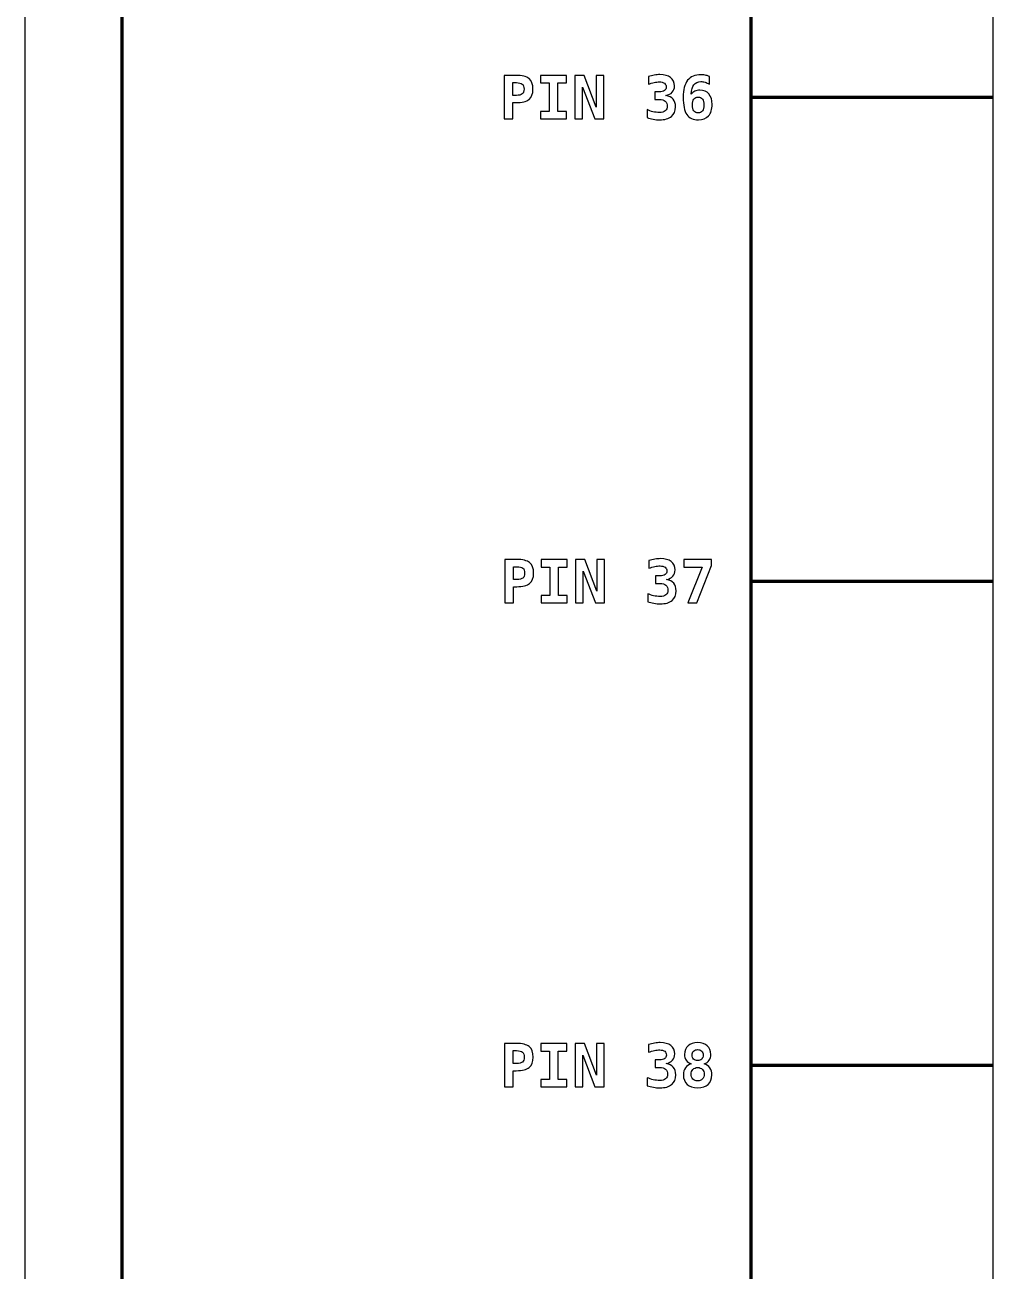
# Model space of a CAD drawing. Header units: centimetres. Extents: x -11.5 to -9.5, y -34.9 to 7.2.
# Drawn here: x -11.5 to -9.5, y -32.275 to -29.701 of the extents above; entities that cross this region are included whole.
import ezdxf

# ---------------------------------------------------------------- set-up
doc = ezdxf.new("R2010")
doc.units = ezdxf.units.CM
doc.header["$MEASUREMENT"] = 0
doc.layers.add('Layer 1', color=7, linetype='Continuous')

msp = doc.modelspace()

# ---------------------------------------------------------------- linework, layer by layer
at = {"layer": 'Layer 1', "color": 7}
msp.add_lwpolyline([(-11.5, -34.85), (-9.5, -34.85), (-9.5, 7.15), (-11.5, 7.15), (-11.5, -34.85)], close=True, dxfattribs=at)
at = {"layer": 'Layer 1', "color": 7, "lineweight": 100}
msp.add_lwpolyline([(-11.3, -34.35), (-10, -34.35), (-10, 5.65), (-11.3, 5.65), (-11.3, -34.35)], close=True, dxfattribs=at)
at = {"layer": 'Layer 1', "color": 250}
for points, knots in [([(-10.50988, -29.80486), (-10.50988, -29.80486), (-10.48545, -29.80486), (-10.48545, -29.80486), (-10.48545, -29.80486), (-10.47304, -29.80486), (-10.46411, -29.80706), (-10.45866, -29.81149), (-10.45866, -29.81149), (-10.4532, -29.81591), (-10.45049, -29.82309), (-10.45049, -29.83301), (-10.45049, -29.83301), (-10.45049, -29.84293), (-10.4532, -29.85011), (-10.45866, -29.85454), (-10.45866, -29.85454), (-10.46411, -29.85896), (-10.47304, -29.86116), (-10.48545, -29.86116), (-10.48545, -29.86116), (-10.48545, -29.86116), (-10.4921, -29.86116), (-10.4921, -29.86116), (-10.4921, -29.86116), (-10.4921, -29.86116), (-10.4921, -29.89487), (-10.4921, -29.89487), (-10.4921, -29.89487), (-10.4921, -29.89487), (-10.50988, -29.89487), (-10.50988, -29.89487), (-10.50988, -29.89487), (-10.50988, -29.89487), (-10.50988, -29.80486), (-10.50988, -29.80486)], [0, 0, 0, 0, 0.1111111, 0.1111111, 0.1111111, 0.1111111, 0.2222222, 0.2222222, 0.2222222, 0.2222222, 0.3333333, 0.3333333, 0.3333333, 0.3333333, 0.4444444, 0.4444444, 0.4444444, 0.4444444, 0.5555556, 0.5555556, 0.5555556, 0.5555556, 0.6666667, 0.6666667, 0.6666667, 0.6666667, 0.7777778, 0.7777778, 0.7777778, 0.7777778, 0.8888889, 0.8888889, 0.8888889, 0.8888889, 1, 1, 1, 1]), ([(-10.43495, -29.82054), (-10.43495, -29.82054), (-10.43495, -29.80486), (-10.43495, -29.80486), (-10.43495, -29.80486), (-10.43495, -29.80486), (-10.38136, -29.80486), (-10.38136, -29.80486), (-10.38136, -29.80486), (-10.38136, -29.80486), (-10.38136, -29.82054), (-10.38136, -29.82054), (-10.38136, -29.82054), (-10.38136, -29.82054), (-10.39927, -29.82054), (-10.39927, -29.82054), (-10.39927, -29.82054), (-10.39927, -29.82054), (-10.39927, -29.87919), (-10.39927, -29.87919), (-10.39927, -29.87919), (-10.39927, -29.87919), (-10.38136, -29.87919), (-10.38136, -29.87919), (-10.38136, -29.87919), (-10.38136, -29.87919), (-10.38136, -29.89487), (-10.38136, -29.89487), (-10.38136, -29.89487), (-10.38136, -29.89487), (-10.43495, -29.89487), (-10.43495, -29.89487), (-10.43495, -29.89487), (-10.43495, -29.89487), (-10.43495, -29.87919), (-10.43495, -29.87919), (-10.43495, -29.87919), (-10.43495, -29.87919), (-10.41705, -29.87919), (-10.41705, -29.87919), (-10.41705, -29.87919), (-10.41705, -29.87919), (-10.41705, -29.82054), (-10.41705, -29.82054), (-10.41705, -29.82054), (-10.41705, -29.82054), (-10.43495, -29.82054), (-10.43495, -29.82054)], [0, 0, 0, 0, 0.0833333, 0.0833333, 0.0833333, 0.0833333, 0.1666667, 0.1666667, 0.1666667, 0.1666667, 0.25, 0.25, 0.25, 0.25, 0.3333333, 0.3333333, 0.3333333, 0.3333333, 0.4166667, 0.4166667, 0.4166667, 0.4166667, 0.5, 0.5, 0.5, 0.5, 0.5833333, 0.5833333, 0.5833333, 0.5833333, 0.6666667, 0.6666667, 0.6666667, 0.6666667, 0.75, 0.75, 0.75, 0.75, 0.8333333, 0.8333333, 0.8333333, 0.8333333, 0.9166667, 0.9166667, 0.9166667, 0.9166667, 1, 1, 1, 1]), ([(-10.36381, -29.80486), (-10.36381, -29.80486), (-10.34469, -29.80486), (-10.34469, -29.80486), (-10.34469, -29.80486), (-10.34469, -29.80486), (-10.31963, -29.87028), (-10.31963, -29.87028), (-10.31963, -29.87028), (-10.31963, -29.87028), (-10.31963, -29.80486), (-10.31963, -29.80486), (-10.31963, -29.80486), (-10.31963, -29.80486), (-10.30395, -29.80486), (-10.30395, -29.80486), (-10.30395, -29.80486), (-10.30395, -29.80486), (-10.30395, -29.89487), (-10.30395, -29.89487), (-10.30395, -29.89487), (-10.30395, -29.89487), (-10.32294, -29.89487), (-10.32294, -29.89487), (-10.32294, -29.89487), (-10.32294, -29.89487), (-10.34813, -29.82945), (-10.34813, -29.82945), (-10.34813, -29.82945), (-10.34813, -29.82945), (-10.34813, -29.89487), (-10.34813, -29.89487), (-10.34813, -29.89487), (-10.34813, -29.89487), (-10.36381, -29.89487), (-10.36381, -29.89487), (-10.36381, -29.89487), (-10.36381, -29.89487), (-10.36381, -29.80486), (-10.36381, -29.80486)], [0, 0, 0, 0, 0.1, 0.1, 0.1, 0.1, 0.2, 0.2, 0.2, 0.2, 0.3, 0.3, 0.3, 0.3, 0.4, 0.4, 0.4, 0.4, 0.5, 0.5, 0.5, 0.5, 0.6, 0.6, 0.6, 0.6, 0.7, 0.7, 0.7, 0.7, 0.8, 0.8, 0.8, 0.8, 0.9, 0.9, 0.9, 0.9, 1, 1, 1, 1]), ([(-10.18924, -29.8546), (-10.18924, -29.8546), (-10.19877, -29.8546), (-10.19877, -29.8546), (-10.19877, -29.8546), (-10.19877, -29.8546), (-10.19877, -29.83892), (-10.19877, -29.83892), (-10.19877, -29.83892), (-10.19877, -29.83892), (-10.18924, -29.83892), (-10.18924, -29.83892), (-10.18924, -29.83892), (-10.18484, -29.83892), (-10.1814, -29.83805), (-10.17897, -29.8363), (-10.17897, -29.8363), (-10.17654, -29.83455), (-10.17533, -29.83209), (-10.17533, -29.82892), (-10.17533, -29.82892), (-10.17533, -29.82558), (-10.17654, -29.82297), (-10.17897, -29.8211), (-10.17897, -29.8211), (-10.1814, -29.81922), (-10.18484, -29.8183), (-10.18924, -29.8183), (-10.18924, -29.8183), (-10.19261, -29.8183), (-10.19624, -29.81873), (-10.20008, -29.81957), (-10.20008, -29.81957), (-10.20395, -29.82042), (-10.20795, -29.82165), (-10.21208, -29.82326), (-10.21208, -29.82326), (-10.21208, -29.82326), (-10.21208, -29.8071), (-10.21208, -29.8071), (-10.21208, -29.8071), (-10.20795, -29.80585), (-10.20387, -29.8049), (-10.19986, -29.80422), (-10.19986, -29.80422), (-10.19583, -29.80356), (-10.19198, -29.80323), (-10.18827, -29.80323), (-10.18827, -29.80323), (-10.17879, -29.80323), (-10.1714, -29.80531), (-10.16611, -29.80945), (-10.16611, -29.80945), (-10.1608, -29.81359), (-10.15815, -29.81929), (-10.15815, -29.82657), (-10.15815, -29.82657), (-10.15815, -29.8319), (-10.15967, -29.83628), (-10.16274, -29.83968), (-10.16274, -29.83968), (-10.16578, -29.84307), (-10.17014, -29.8453), (-10.1758, -29.84633), (-10.1758, -29.84633), (-10.16938, -29.84746), (-10.16446, -29.85003), (-10.16109, -29.85402), (-10.16109, -29.85402), (-10.15771, -29.85801), (-10.15603, -29.86328), (-10.15603, -29.86979), (-10.15603, -29.86979), (-10.15603, -29.87851), (-10.15883, -29.88516), (-10.1644, -29.88975), (-10.1644, -29.88975), (-10.17, -29.89433), (-10.17811, -29.89662), (-10.18877, -29.89662), (-10.18877, -29.89662), (-10.19329, -29.89662), (-10.19776, -29.89623), (-10.20216, -29.89547), (-10.20216, -29.89547), (-10.20657, -29.89471), (-10.21079, -29.89359), (-10.2148, -29.89215), (-10.2148, -29.89215), (-10.2148, -29.89215), (-10.2148, -29.87563), (-10.2148, -29.87563), (-10.2148, -29.87563), (-10.21101, -29.87752), (-10.20694, -29.87896), (-10.20255, -29.87995), (-10.20255, -29.87995), (-10.19819, -29.88094), (-10.19358, -29.88143), (-10.18877, -29.88143), (-10.18877, -29.88143), (-10.18393, -29.88143), (-10.18012, -29.88032), (-10.1773, -29.87808), (-10.1773, -29.87808), (-10.17449, -29.87586), (-10.17309, -29.87285), (-10.17309, -29.86906), (-10.17309, -29.86906), (-10.17309, -29.86446), (-10.17449, -29.86087), (-10.1773, -29.85836), (-10.1773, -29.85836), (-10.18012, -29.85585), (-10.1841, -29.8546), (-10.18924, -29.8546)], [0, 0, 0, 0, 0.0344828, 0.0344828, 0.0344828, 0.0344828, 0.0689655, 0.0689655, 0.0689655, 0.0689655, 0.1034483, 0.1034483, 0.1034483, 0.1034483, 0.137931, 0.137931, 0.137931, 0.137931, 0.1724138, 0.1724138, 0.1724138, 0.1724138, 0.2068966, 0.2068966, 0.2068966, 0.2068966, 0.2413793, 0.2413793, 0.2413793, 0.2413793, 0.2758621, 0.2758621, 0.2758621, 0.2758621, 0.3103448, 0.3103448, 0.3103448, 0.3103448, 0.3448276, 0.3448276, 0.3448276, 0.3448276, 0.3793103, 0.3793103, 0.3793103, 0.3793103, 0.4137931, 0.4137931, 0.4137931, 0.4137931, 0.4482759, 0.4482759, 0.4482759, 0.4482759, 0.4827586, 0.4827586, 0.4827586, 0.4827586, 0.5172414, 0.5172414, 0.5172414, 0.5172414, 0.5517241, 0.5517241, 0.5517241, 0.5517241, 0.5862069, 0.5862069, 0.5862069, 0.5862069, 0.6206897, 0.6206897, 0.6206897, 0.6206897, 0.6551724, 0.6551724, 0.6551724, 0.6551724, 0.6896552, 0.6896552, 0.6896552, 0.6896552, 0.7241379, 0.7241379, 0.7241379, 0.7241379, 0.7586207, 0.7586207, 0.7586207, 0.7586207, 0.7931034, 0.7931034, 0.7931034, 0.7931034, 0.8275862, 0.8275862, 0.8275862, 0.8275862, 0.862069, 0.862069, 0.862069, 0.862069, 0.8965517, 0.8965517, 0.8965517, 0.8965517, 0.9310345, 0.9310345, 0.9310345, 0.9310345, 0.9655172, 0.9655172, 0.9655172, 0.9655172, 1, 1, 1, 1]), ([(-10.08592, -29.80698), (-10.08592, -29.80698), (-10.08592, -29.82313), (-10.08592, -29.82313), (-10.08592, -29.82313), (-10.08908, -29.82132), (-10.09213, -29.81996), (-10.09505, -29.81906), (-10.09505, -29.81906), (-10.09795, -29.81815), (-10.10075, -29.8177), (-10.10345, -29.8177), (-10.10345, -29.8177), (-10.10987, -29.8177), (-10.11477, -29.81986), (-10.11812, -29.82418), (-10.11812, -29.82418), (-10.12147, -29.8285), (-10.12322, -29.83488), (-10.12339, -29.84332), (-10.12339, -29.84332), (-10.1215, -29.84071), (-10.11909, -29.83875), (-10.11617, -29.83744), (-10.11617, -29.83744), (-10.11322, -29.83614), (-10.10977, -29.83548), (-10.10579, -29.83548), (-10.10579, -29.83548), (-10.09767, -29.83548), (-10.09141, -29.83805), (-10.08699, -29.84318), (-10.08699, -29.84318), (-10.08256, -29.8483), (-10.08036, -29.85557), (-10.08036, -29.86497), (-10.08036, -29.86497), (-10.08036, -29.87505), (-10.08285, -29.88287), (-10.08781, -29.88843), (-10.08781, -29.88843), (-10.09277, -29.89396), (-10.09974, -29.89674), (-10.10876, -29.89674), (-10.10876, -29.89674), (-10.11973, -29.89674), (-10.12769, -29.89306), (-10.13265, -29.88571), (-10.13265, -29.88571), (-10.13761, -29.87835), (-10.1401, -29.86647), (-10.1401, -29.85007), (-10.1401, -29.85007), (-10.1401, -29.83449), (-10.13707, -29.8228), (-10.131, -29.81503), (-10.131, -29.81503), (-10.12493, -29.80725), (-10.11584, -29.80336), (-10.10369, -29.80336), (-10.10369, -29.80336), (-10.10088, -29.80336), (-10.09797, -29.80367), (-10.09499, -29.80426), (-10.09499, -29.80426), (-10.09199, -29.80486), (-10.08896, -29.80577), (-10.08592, -29.80698)], [0, 0, 0, 0, 0.0588235, 0.0588235, 0.0588235, 0.0588235, 0.1176471, 0.1176471, 0.1176471, 0.1176471, 0.1764706, 0.1764706, 0.1764706, 0.1764706, 0.2352941, 0.2352941, 0.2352941, 0.2352941, 0.2941176, 0.2941176, 0.2941176, 0.2941176, 0.3529412, 0.3529412, 0.3529412, 0.3529412, 0.4117647, 0.4117647, 0.4117647, 0.4117647, 0.4705882, 0.4705882, 0.4705882, 0.4705882, 0.5294118, 0.5294118, 0.5294118, 0.5294118, 0.5882353, 0.5882353, 0.5882353, 0.5882353, 0.6470588, 0.6470588, 0.6470588, 0.6470588, 0.7058824, 0.7058824, 0.7058824, 0.7058824, 0.7647059, 0.7647059, 0.7647059, 0.7647059, 0.8235294, 0.8235294, 0.8235294, 0.8235294, 0.8823529, 0.8823529, 0.8823529, 0.8823529, 0.9411765, 0.9411765, 0.9411765, 0.9411765, 1, 1, 1, 1]), ([(-10.4921, -29.81982), (-10.4921, -29.81982), (-10.4921, -29.8462), (-10.4921, -29.8462), (-10.4921, -29.8462), (-10.4921, -29.8462), (-10.48479, -29.8462), (-10.48479, -29.8462), (-10.48479, -29.8462), (-10.47897, -29.8462), (-10.47487, -29.84521), (-10.47253, -29.84326), (-10.47253, -29.84326), (-10.47016, -29.84128), (-10.46899, -29.83787), (-10.46899, -29.83301), (-10.46899, -29.83301), (-10.46899, -29.82816), (-10.47016, -29.82474), (-10.47253, -29.82276), (-10.47253, -29.82276), (-10.47487, -29.82081), (-10.47897, -29.81982), (-10.48479, -29.81982), (-10.48479, -29.81982), (-10.48479, -29.81982), (-10.4921, -29.81982), (-10.4921, -29.81982)], [0, 0, 0, 0, 0.1428571, 0.1428571, 0.1428571, 0.1428571, 0.2857143, 0.2857143, 0.2857143, 0.2857143, 0.4285714, 0.4285714, 0.4285714, 0.4285714, 0.5714286, 0.5714286, 0.5714286, 0.5714286, 0.7142857, 0.7142857, 0.7142857, 0.7142857, 0.8571429, 0.8571429, 0.8571429, 0.8571429, 1, 1, 1, 1]), ([(-10.10923, -29.84976), (-10.11308, -29.84976), (-10.11602, -29.85116), (-10.11806, -29.85396), (-10.11806, -29.85396), (-10.1201, -29.85676), (-10.1211, -29.86079), (-10.1211, -29.8661), (-10.1211, -29.8661), (-10.1211, -29.87137), (-10.1201, -29.8754), (-10.11806, -29.8782), (-10.11806, -29.8782), (-10.11602, -29.881), (-10.11308, -29.8824), (-10.10923, -29.8824), (-10.10923, -29.8824), (-10.10536, -29.8824), (-10.1024, -29.881), (-10.10034, -29.8782), (-10.10034, -29.8782), (-10.09826, -29.8754), (-10.09723, -29.87137), (-10.09723, -29.8661), (-10.09723, -29.8661), (-10.09723, -29.86083), (-10.09826, -29.8568), (-10.10034, -29.85398), (-10.10034, -29.85398), (-10.1024, -29.85116), (-10.10536, -29.84976), (-10.10923, -29.84976)], [0, 0, 0, 0, 0.125, 0.125, 0.125, 0.125, 0.25, 0.25, 0.25, 0.25, 0.375, 0.375, 0.375, 0.375, 0.5, 0.5, 0.5, 0.5, 0.625, 0.625, 0.625, 0.625, 0.75, 0.75, 0.75, 0.75, 0.875, 0.875, 0.875, 0.875, 1, 1, 1, 1]), ([(-10.50859, -30.80492), (-10.50859, -30.80492), (-10.48416, -30.80492), (-10.48416, -30.80492), (-10.48416, -30.80492), (-10.47175, -30.80492), (-10.46282, -30.80712), (-10.45737, -30.81155), (-10.45737, -30.81155), (-10.45191, -30.81597), (-10.4492, -30.82315), (-10.4492, -30.83307), (-10.4492, -30.83307), (-10.4492, -30.84299), (-10.45191, -30.85017), (-10.45737, -30.8546), (-10.45737, -30.8546), (-10.46282, -30.85902), (-10.47175, -30.86122), (-10.48416, -30.86122), (-10.48416, -30.86122), (-10.48416, -30.86122), (-10.49081, -30.86122), (-10.49081, -30.86122), (-10.49081, -30.86122), (-10.49081, -30.86122), (-10.49081, -30.89493), (-10.49081, -30.89493), (-10.49081, -30.89493), (-10.49081, -30.89493), (-10.50859, -30.89493), (-10.50859, -30.89493), (-10.50859, -30.89493), (-10.50859, -30.89493), (-10.50859, -30.80492), (-10.50859, -30.80492)], [0, 0, 0, 0, 0.1111111, 0.1111111, 0.1111111, 0.1111111, 0.2222222, 0.2222222, 0.2222222, 0.2222222, 0.3333333, 0.3333333, 0.3333333, 0.3333333, 0.4444444, 0.4444444, 0.4444444, 0.4444444, 0.5555556, 0.5555556, 0.5555556, 0.5555556, 0.6666667, 0.6666667, 0.6666667, 0.6666667, 0.7777778, 0.7777778, 0.7777778, 0.7777778, 0.8888889, 0.8888889, 0.8888889, 0.8888889, 1, 1, 1, 1]), ([(-10.43366, -30.8206), (-10.43366, -30.8206), (-10.43366, -30.80492), (-10.43366, -30.80492), (-10.43366, -30.80492), (-10.43366, -30.80492), (-10.38007, -30.80492), (-10.38007, -30.80492), (-10.38007, -30.80492), (-10.38007, -30.80492), (-10.38007, -30.8206), (-10.38007, -30.8206), (-10.38007, -30.8206), (-10.38007, -30.8206), (-10.39798, -30.8206), (-10.39798, -30.8206), (-10.39798, -30.8206), (-10.39798, -30.8206), (-10.39798, -30.87925), (-10.39798, -30.87925), (-10.39798, -30.87925), (-10.39798, -30.87925), (-10.38007, -30.87925), (-10.38007, -30.87925), (-10.38007, -30.87925), (-10.38007, -30.87925), (-10.38007, -30.89493), (-10.38007, -30.89493), (-10.38007, -30.89493), (-10.38007, -30.89493), (-10.43366, -30.89493), (-10.43366, -30.89493), (-10.43366, -30.89493), (-10.43366, -30.89493), (-10.43366, -30.87925), (-10.43366, -30.87925), (-10.43366, -30.87925), (-10.43366, -30.87925), (-10.41576, -30.87925), (-10.41576, -30.87925), (-10.41576, -30.87925), (-10.41576, -30.87925), (-10.41576, -30.8206), (-10.41576, -30.8206), (-10.41576, -30.8206), (-10.41576, -30.8206), (-10.43366, -30.8206), (-10.43366, -30.8206)], [0, 0, 0, 0, 0.0833333, 0.0833333, 0.0833333, 0.0833333, 0.1666667, 0.1666667, 0.1666667, 0.1666667, 0.25, 0.25, 0.25, 0.25, 0.3333333, 0.3333333, 0.3333333, 0.3333333, 0.4166667, 0.4166667, 0.4166667, 0.4166667, 0.5, 0.5, 0.5, 0.5, 0.5833333, 0.5833333, 0.5833333, 0.5833333, 0.6666667, 0.6666667, 0.6666667, 0.6666667, 0.75, 0.75, 0.75, 0.75, 0.8333333, 0.8333333, 0.8333333, 0.8333333, 0.9166667, 0.9166667, 0.9166667, 0.9166667, 1, 1, 1, 1]), ([(-10.36252, -30.80492), (-10.36252, -30.80492), (-10.3434, -30.80492), (-10.3434, -30.80492), (-10.3434, -30.80492), (-10.3434, -30.80492), (-10.31834, -30.87034), (-10.31834, -30.87034), (-10.31834, -30.87034), (-10.31834, -30.87034), (-10.31834, -30.80492), (-10.31834, -30.80492), (-10.31834, -30.80492), (-10.31834, -30.80492), (-10.30266, -30.80492), (-10.30266, -30.80492), (-10.30266, -30.80492), (-10.30266, -30.80492), (-10.30266, -30.89493), (-10.30266, -30.89493), (-10.30266, -30.89493), (-10.30266, -30.89493), (-10.32165, -30.89493), (-10.32165, -30.89493), (-10.32165, -30.89493), (-10.32165, -30.89493), (-10.34684, -30.82951), (-10.34684, -30.82951), (-10.34684, -30.82951), (-10.34684, -30.82951), (-10.34684, -30.89493), (-10.34684, -30.89493), (-10.34684, -30.89493), (-10.34684, -30.89493), (-10.36252, -30.89493), (-10.36252, -30.89493), (-10.36252, -30.89493), (-10.36252, -30.89493), (-10.36252, -30.80492), (-10.36252, -30.80492)], [0, 0, 0, 0, 0.1, 0.1, 0.1, 0.1, 0.2, 0.2, 0.2, 0.2, 0.3, 0.3, 0.3, 0.3, 0.4, 0.4, 0.4, 0.4, 0.5, 0.5, 0.5, 0.5, 0.6, 0.6, 0.6, 0.6, 0.7, 0.7, 0.7, 0.7, 0.8, 0.8, 0.8, 0.8, 0.9, 0.9, 0.9, 0.9, 1, 1, 1, 1]), ([(-10.18795, -30.85466), (-10.18795, -30.85466), (-10.19748, -30.85466), (-10.19748, -30.85466), (-10.19748, -30.85466), (-10.19748, -30.85466), (-10.19748, -30.83898), (-10.19748, -30.83898), (-10.19748, -30.83898), (-10.19748, -30.83898), (-10.18795, -30.83898), (-10.18795, -30.83898), (-10.18795, -30.83898), (-10.18355, -30.83898), (-10.18011, -30.83811), (-10.17768, -30.83636), (-10.17768, -30.83636), (-10.17525, -30.83461), (-10.17404, -30.83215), (-10.17404, -30.82898), (-10.17404, -30.82898), (-10.17404, -30.82564), (-10.17525, -30.82303), (-10.17768, -30.82116), (-10.17768, -30.82116), (-10.18011, -30.81928), (-10.18355, -30.81836), (-10.18795, -30.81836), (-10.18795, -30.81836), (-10.19132, -30.81836), (-10.19495, -30.81879), (-10.19879, -30.81963), (-10.19879, -30.81963), (-10.20266, -30.82048), (-10.20666, -30.82171), (-10.21079, -30.82332), (-10.21079, -30.82332), (-10.21079, -30.82332), (-10.21079, -30.80716), (-10.21079, -30.80716), (-10.21079, -30.80716), (-10.20666, -30.80591), (-10.20258, -30.80496), (-10.19857, -30.80428), (-10.19857, -30.80428), (-10.19454, -30.80362), (-10.19069, -30.80329), (-10.18698, -30.80329), (-10.18698, -30.80329), (-10.1775, -30.80329), (-10.17011, -30.80537), (-10.16482, -30.80951), (-10.16482, -30.80951), (-10.15951, -30.81365), (-10.15686, -30.81935), (-10.15686, -30.82663), (-10.15686, -30.82663), (-10.15686, -30.83196), (-10.15838, -30.83634), (-10.16145, -30.83974), (-10.16145, -30.83974), (-10.16449, -30.84313), (-10.16885, -30.84536), (-10.17451, -30.84639), (-10.17451, -30.84639), (-10.16809, -30.84752), (-10.16317, -30.85009), (-10.1598, -30.85408), (-10.1598, -30.85408), (-10.15642, -30.85807), (-10.15474, -30.86334), (-10.15474, -30.86985), (-10.15474, -30.86985), (-10.15474, -30.87857), (-10.15754, -30.88522), (-10.16311, -30.88981), (-10.16311, -30.88981), (-10.16871, -30.89439), (-10.17682, -30.89668), (-10.18748, -30.89668), (-10.18748, -30.89668), (-10.192, -30.89668), (-10.19647, -30.89629), (-10.20087, -30.89553), (-10.20087, -30.89553), (-10.20528, -30.89477), (-10.2095, -30.89365), (-10.21351, -30.89221), (-10.21351, -30.89221), (-10.21351, -30.89221), (-10.21351, -30.87569), (-10.21351, -30.87569), (-10.21351, -30.87569), (-10.20972, -30.87758), (-10.20565, -30.87902), (-10.20126, -30.88001), (-10.20126, -30.88001), (-10.1969, -30.881), (-10.19229, -30.88149), (-10.18748, -30.88149), (-10.18748, -30.88149), (-10.18264, -30.88149), (-10.17883, -30.88038), (-10.17601, -30.87814), (-10.17601, -30.87814), (-10.1732, -30.87592), (-10.1718, -30.87291), (-10.1718, -30.86912), (-10.1718, -30.86912), (-10.1718, -30.86452), (-10.1732, -30.86093), (-10.17601, -30.85842), (-10.17601, -30.85842), (-10.17883, -30.85591), (-10.18281, -30.85466), (-10.18795, -30.85466)], [0, 0, 0, 0, 0.0344828, 0.0344828, 0.0344828, 0.0344828, 0.0689655, 0.0689655, 0.0689655, 0.0689655, 0.1034483, 0.1034483, 0.1034483, 0.1034483, 0.137931, 0.137931, 0.137931, 0.137931, 0.1724138, 0.1724138, 0.1724138, 0.1724138, 0.2068966, 0.2068966, 0.2068966, 0.2068966, 0.2413793, 0.2413793, 0.2413793, 0.2413793, 0.2758621, 0.2758621, 0.2758621, 0.2758621, 0.3103448, 0.3103448, 0.3103448, 0.3103448, 0.3448276, 0.3448276, 0.3448276, 0.3448276, 0.3793103, 0.3793103, 0.3793103, 0.3793103, 0.4137931, 0.4137931, 0.4137931, 0.4137931, 0.4482759, 0.4482759, 0.4482759, 0.4482759, 0.4827586, 0.4827586, 0.4827586, 0.4827586, 0.5172414, 0.5172414, 0.5172414, 0.5172414, 0.5517241, 0.5517241, 0.5517241, 0.5517241, 0.5862069, 0.5862069, 0.5862069, 0.5862069, 0.6206897, 0.6206897, 0.6206897, 0.6206897, 0.6551724, 0.6551724, 0.6551724, 0.6551724, 0.6896552, 0.6896552, 0.6896552, 0.6896552, 0.7241379, 0.7241379, 0.7241379, 0.7241379, 0.7586207, 0.7586207, 0.7586207, 0.7586207, 0.7931034, 0.7931034, 0.7931034, 0.7931034, 0.8275862, 0.8275862, 0.8275862, 0.8275862, 0.862069, 0.862069, 0.862069, 0.862069, 0.8965517, 0.8965517, 0.8965517, 0.8965517, 0.9310345, 0.9310345, 0.9310345, 0.9310345, 0.9655172, 0.9655172, 0.9655172, 0.9655172, 1, 1, 1, 1]), ([(-10.13856, -30.80492), (-10.13856, -30.80492), (-10.08164, -30.80492), (-10.08164, -30.80492), (-10.08164, -30.80492), (-10.08164, -30.80492), (-10.08164, -30.81751), (-10.08164, -30.81751), (-10.08164, -30.81751), (-10.08164, -30.81751), (-10.11216, -30.89493), (-10.11216, -30.89493), (-10.11216, -30.89493), (-10.11216, -30.89493), (-10.13031, -30.89493), (-10.13031, -30.89493), (-10.13031, -30.89493), (-10.13031, -30.89493), (-10.10101, -30.8206), (-10.10101, -30.8206), (-10.10101, -30.8206), (-10.10101, -30.8206), (-10.13856, -30.8206), (-10.13856, -30.8206), (-10.13856, -30.8206), (-10.13856, -30.8206), (-10.13856, -30.80492), (-10.13856, -30.80492)], [0, 0, 0, 0, 0.1428571, 0.1428571, 0.1428571, 0.1428571, 0.2857143, 0.2857143, 0.2857143, 0.2857143, 0.4285714, 0.4285714, 0.4285714, 0.4285714, 0.5714286, 0.5714286, 0.5714286, 0.5714286, 0.7142857, 0.7142857, 0.7142857, 0.7142857, 0.8571429, 0.8571429, 0.8571429, 0.8571429, 1, 1, 1, 1]), ([(-10.49081, -30.81988), (-10.49081, -30.81988), (-10.49081, -30.84626), (-10.49081, -30.84626), (-10.49081, -30.84626), (-10.49081, -30.84626), (-10.4835, -30.84626), (-10.4835, -30.84626), (-10.4835, -30.84626), (-10.47768, -30.84626), (-10.47358, -30.84527), (-10.47124, -30.84332), (-10.47124, -30.84332), (-10.46887, -30.84134), (-10.4677, -30.83793), (-10.4677, -30.83307), (-10.4677, -30.83307), (-10.4677, -30.82822), (-10.46887, -30.8248), (-10.47124, -30.82282), (-10.47124, -30.82282), (-10.47358, -30.82087), (-10.47768, -30.81988), (-10.4835, -30.81988), (-10.4835, -30.81988), (-10.4835, -30.81988), (-10.49081, -30.81988), (-10.49081, -30.81988)], [0, 0, 0, 0, 0.1428571, 0.1428571, 0.1428571, 0.1428571, 0.2857143, 0.2857143, 0.2857143, 0.2857143, 0.4285714, 0.4285714, 0.4285714, 0.4285714, 0.5714286, 0.5714286, 0.5714286, 0.5714286, 0.7142857, 0.7142857, 0.7142857, 0.7142857, 0.8571429, 0.8571429, 0.8571429, 0.8571429, 1, 1, 1, 1]), ([(-10.50933, -31.80492), (-10.50933, -31.80492), (-10.4849, -31.80492), (-10.4849, -31.80492), (-10.4849, -31.80492), (-10.47249, -31.80492), (-10.46356, -31.80712), (-10.45811, -31.81155), (-10.45811, -31.81155), (-10.45265, -31.81597), (-10.44994, -31.82315), (-10.44994, -31.83307), (-10.44994, -31.83307), (-10.44994, -31.84299), (-10.45265, -31.85017), (-10.45811, -31.8546), (-10.45811, -31.8546), (-10.46356, -31.85902), (-10.47249, -31.86122), (-10.4849, -31.86122), (-10.4849, -31.86122), (-10.4849, -31.86122), (-10.49155, -31.86122), (-10.49155, -31.86122), (-10.49155, -31.86122), (-10.49155, -31.86122), (-10.49155, -31.89493), (-10.49155, -31.89493), (-10.49155, -31.89493), (-10.49155, -31.89493), (-10.50933, -31.89493), (-10.50933, -31.89493), (-10.50933, -31.89493), (-10.50933, -31.89493), (-10.50933, -31.80492), (-10.50933, -31.80492)], [0, 0, 0, 0, 0.1111111, 0.1111111, 0.1111111, 0.1111111, 0.2222222, 0.2222222, 0.2222222, 0.2222222, 0.3333333, 0.3333333, 0.3333333, 0.3333333, 0.4444444, 0.4444444, 0.4444444, 0.4444444, 0.5555556, 0.5555556, 0.5555556, 0.5555556, 0.6666667, 0.6666667, 0.6666667, 0.6666667, 0.7777778, 0.7777778, 0.7777778, 0.7777778, 0.8888889, 0.8888889, 0.8888889, 0.8888889, 1, 1, 1, 1]), ([(-10.49155, -31.81988), (-10.49155, -31.81988), (-10.49155, -31.84626), (-10.49155, -31.84626), (-10.49155, -31.84626), (-10.49155, -31.84626), (-10.48424, -31.84626), (-10.48424, -31.84626), (-10.48424, -31.84626), (-10.47842, -31.84626), (-10.47432, -31.84527), (-10.47198, -31.84332), (-10.47198, -31.84332), (-10.46961, -31.84134), (-10.46844, -31.83793), (-10.46844, -31.83307), (-10.46844, -31.83307), (-10.46844, -31.82822), (-10.46961, -31.8248), (-10.47198, -31.82282), (-10.47198, -31.82282), (-10.47432, -31.82087), (-10.47842, -31.81988), (-10.48424, -31.81988), (-10.48424, -31.81988), (-10.48424, -31.81988), (-10.49155, -31.81988), (-10.49155, -31.81988)], [0, 0, 0, 0, 0.1428571, 0.1428571, 0.1428571, 0.1428571, 0.2857143, 0.2857143, 0.2857143, 0.2857143, 0.4285714, 0.4285714, 0.4285714, 0.4285714, 0.5714286, 0.5714286, 0.5714286, 0.5714286, 0.7142857, 0.7142857, 0.7142857, 0.7142857, 0.8571429, 0.8571429, 0.8571429, 0.8571429, 1, 1, 1, 1]), ([(-10.4344, -31.8206), (-10.4344, -31.8206), (-10.4344, -31.80492), (-10.4344, -31.80492), (-10.4344, -31.80492), (-10.4344, -31.80492), (-10.38081, -31.80492), (-10.38081, -31.80492), (-10.38081, -31.80492), (-10.38081, -31.80492), (-10.38081, -31.8206), (-10.38081, -31.8206), (-10.38081, -31.8206), (-10.38081, -31.8206), (-10.39872, -31.8206), (-10.39872, -31.8206), (-10.39872, -31.8206), (-10.39872, -31.8206), (-10.39872, -31.87925), (-10.39872, -31.87925), (-10.39872, -31.87925), (-10.39872, -31.87925), (-10.38081, -31.87925), (-10.38081, -31.87925), (-10.38081, -31.87925), (-10.38081, -31.87925), (-10.38081, -31.89493), (-10.38081, -31.89493), (-10.38081, -31.89493), (-10.38081, -31.89493), (-10.4344, -31.89493), (-10.4344, -31.89493), (-10.4344, -31.89493), (-10.4344, -31.89493), (-10.4344, -31.87925), (-10.4344, -31.87925), (-10.4344, -31.87925), (-10.4344, -31.87925), (-10.4165, -31.87925), (-10.4165, -31.87925), (-10.4165, -31.87925), (-10.4165, -31.87925), (-10.4165, -31.8206), (-10.4165, -31.8206), (-10.4165, -31.8206), (-10.4165, -31.8206), (-10.4344, -31.8206), (-10.4344, -31.8206)], [0, 0, 0, 0, 0.0833333, 0.0833333, 0.0833333, 0.0833333, 0.1666667, 0.1666667, 0.1666667, 0.1666667, 0.25, 0.25, 0.25, 0.25, 0.3333333, 0.3333333, 0.3333333, 0.3333333, 0.4166667, 0.4166667, 0.4166667, 0.4166667, 0.5, 0.5, 0.5, 0.5, 0.5833333, 0.5833333, 0.5833333, 0.5833333, 0.6666667, 0.6666667, 0.6666667, 0.6666667, 0.75, 0.75, 0.75, 0.75, 0.8333333, 0.8333333, 0.8333333, 0.8333333, 0.9166667, 0.9166667, 0.9166667, 0.9166667, 1, 1, 1, 1]), ([(-10.36326, -31.80492), (-10.36326, -31.80492), (-10.34414, -31.80492), (-10.34414, -31.80492), (-10.34414, -31.80492), (-10.34414, -31.80492), (-10.31908, -31.87034), (-10.31908, -31.87034), (-10.31908, -31.87034), (-10.31908, -31.87034), (-10.31908, -31.80492), (-10.31908, -31.80492), (-10.31908, -31.80492), (-10.31908, -31.80492), (-10.3034, -31.80492), (-10.3034, -31.80492), (-10.3034, -31.80492), (-10.3034, -31.80492), (-10.3034, -31.89493), (-10.3034, -31.89493), (-10.3034, -31.89493), (-10.3034, -31.89493), (-10.32239, -31.89493), (-10.32239, -31.89493), (-10.32239, -31.89493), (-10.32239, -31.89493), (-10.34758, -31.82951), (-10.34758, -31.82951), (-10.34758, -31.82951), (-10.34758, -31.82951), (-10.34758, -31.89493), (-10.34758, -31.89493), (-10.34758, -31.89493), (-10.34758, -31.89493), (-10.36326, -31.89493), (-10.36326, -31.89493), (-10.36326, -31.89493), (-10.36326, -31.89493), (-10.36326, -31.80492), (-10.36326, -31.80492)], [0, 0, 0, 0, 0.1, 0.1, 0.1, 0.1, 0.2, 0.2, 0.2, 0.2, 0.3, 0.3, 0.3, 0.3, 0.4, 0.4, 0.4, 0.4, 0.5, 0.5, 0.5, 0.5, 0.6, 0.6, 0.6, 0.6, 0.7, 0.7, 0.7, 0.7, 0.8, 0.8, 0.8, 0.8, 0.9, 0.9, 0.9, 0.9, 1, 1, 1, 1]), ([(-10.18869, -31.85466), (-10.18869, -31.85466), (-10.19822, -31.85466), (-10.19822, -31.85466), (-10.19822, -31.85466), (-10.19822, -31.85466), (-10.19822, -31.83898), (-10.19822, -31.83898), (-10.19822, -31.83898), (-10.19822, -31.83898), (-10.18869, -31.83898), (-10.18869, -31.83898), (-10.18869, -31.83898), (-10.18429, -31.83898), (-10.18085, -31.83811), (-10.17842, -31.83636), (-10.17842, -31.83636), (-10.17599, -31.83461), (-10.17478, -31.83215), (-10.17478, -31.82898), (-10.17478, -31.82898), (-10.17478, -31.82564), (-10.17599, -31.82303), (-10.17842, -31.82116), (-10.17842, -31.82116), (-10.18085, -31.81928), (-10.18429, -31.81836), (-10.18869, -31.81836), (-10.18869, -31.81836), (-10.19206, -31.81836), (-10.19569, -31.81879), (-10.19953, -31.81963), (-10.19953, -31.81963), (-10.2034, -31.82048), (-10.2074, -31.82171), (-10.21153, -31.82332), (-10.21153, -31.82332), (-10.21153, -31.82332), (-10.21153, -31.80716), (-10.21153, -31.80716), (-10.21153, -31.80716), (-10.2074, -31.80591), (-10.20332, -31.80496), (-10.19931, -31.80428), (-10.19931, -31.80428), (-10.19528, -31.80362), (-10.19143, -31.80329), (-10.18772, -31.80329), (-10.18772, -31.80329), (-10.17824, -31.80329), (-10.17085, -31.80537), (-10.16556, -31.80951), (-10.16556, -31.80951), (-10.16025, -31.81365), (-10.1576, -31.81935), (-10.1576, -31.82663), (-10.1576, -31.82663), (-10.1576, -31.83196), (-10.15912, -31.83634), (-10.16219, -31.83974), (-10.16219, -31.83974), (-10.16523, -31.84313), (-10.16959, -31.84536), (-10.17525, -31.84639), (-10.17525, -31.84639), (-10.16883, -31.84752), (-10.16391, -31.85009), (-10.16054, -31.85408), (-10.16054, -31.85408), (-10.15716, -31.85807), (-10.15548, -31.86334), (-10.15548, -31.86985), (-10.15548, -31.86985), (-10.15548, -31.87857), (-10.15828, -31.88522), (-10.16385, -31.88981), (-10.16385, -31.88981), (-10.16945, -31.89439), (-10.17756, -31.89668), (-10.18822, -31.89668), (-10.18822, -31.89668), (-10.19274, -31.89668), (-10.19721, -31.89629), (-10.20161, -31.89553), (-10.20161, -31.89553), (-10.20602, -31.89477), (-10.21024, -31.89365), (-10.21425, -31.89221), (-10.21425, -31.89221), (-10.21425, -31.89221), (-10.21425, -31.87569), (-10.21425, -31.87569), (-10.21425, -31.87569), (-10.21046, -31.87758), (-10.20639, -31.87902), (-10.202, -31.88001), (-10.202, -31.88001), (-10.19764, -31.881), (-10.19303, -31.88149), (-10.18822, -31.88149), (-10.18822, -31.88149), (-10.18338, -31.88149), (-10.17957, -31.88038), (-10.17675, -31.87814), (-10.17675, -31.87814), (-10.17394, -31.87592), (-10.17254, -31.87291), (-10.17254, -31.86912), (-10.17254, -31.86912), (-10.17254, -31.86452), (-10.17394, -31.86093), (-10.17675, -31.85842), (-10.17675, -31.85842), (-10.17957, -31.85591), (-10.18355, -31.85466), (-10.18869, -31.85466)], [0, 0, 0, 0, 0.0344828, 0.0344828, 0.0344828, 0.0344828, 0.0689655, 0.0689655, 0.0689655, 0.0689655, 0.1034483, 0.1034483, 0.1034483, 0.1034483, 0.137931, 0.137931, 0.137931, 0.137931, 0.1724138, 0.1724138, 0.1724138, 0.1724138, 0.2068966, 0.2068966, 0.2068966, 0.2068966, 0.2413793, 0.2413793, 0.2413793, 0.2413793, 0.2758621, 0.2758621, 0.2758621, 0.2758621, 0.3103448, 0.3103448, 0.3103448, 0.3103448, 0.3448276, 0.3448276, 0.3448276, 0.3448276, 0.3793103, 0.3793103, 0.3793103, 0.3793103, 0.4137931, 0.4137931, 0.4137931, 0.4137931, 0.4482759, 0.4482759, 0.4482759, 0.4482759, 0.4827586, 0.4827586, 0.4827586, 0.4827586, 0.5172414, 0.5172414, 0.5172414, 0.5172414, 0.5517241, 0.5517241, 0.5517241, 0.5517241, 0.5862069, 0.5862069, 0.5862069, 0.5862069, 0.6206897, 0.6206897, 0.6206897, 0.6206897, 0.6551724, 0.6551724, 0.6551724, 0.6551724, 0.6896552, 0.6896552, 0.6896552, 0.6896552, 0.7241379, 0.7241379, 0.7241379, 0.7241379, 0.7586207, 0.7586207, 0.7586207, 0.7586207, 0.7931034, 0.7931034, 0.7931034, 0.7931034, 0.8275862, 0.8275862, 0.8275862, 0.8275862, 0.862069, 0.862069, 0.862069, 0.862069, 0.8965517, 0.8965517, 0.8965517, 0.8965517, 0.9310345, 0.9310345, 0.9310345, 0.9310345, 0.9655172, 0.9655172, 0.9655172, 0.9655172, 1, 1, 1, 1]), ([(-10.12352, -31.84723), (-10.12807, -31.84567), (-10.13152, -31.8432), (-10.13389, -31.83984), (-10.13389, -31.83984), (-10.13626, -31.83649), (-10.13745, -31.83239), (-10.13745, -31.82752), (-10.13745, -31.82752), (-10.13745, -31.82005), (-10.13502, -31.81414), (-10.13014, -31.8098), (-10.13014, -31.8098), (-10.12529, -31.80546), (-10.11868, -31.80329), (-10.11031, -31.80329), (-10.11031, -31.80329), (-10.10191, -31.80329), (-10.09528, -31.80546), (-10.09043, -31.8098), (-10.09043, -31.8098), (-10.08555, -31.81414), (-10.08312, -31.82005), (-10.08312, -31.82752), (-10.08312, -31.82752), (-10.08312, -31.83235), (-10.0843, -31.83643), (-10.08662, -31.83978), (-10.08662, -31.83978), (-10.08895, -31.84313), (-10.09234, -31.84562), (-10.09681, -31.84723), (-10.09681, -31.84723), (-10.09183, -31.84875), (-10.08794, -31.85149), (-10.08512, -31.85544), (-10.08512, -31.85544), (-10.0823, -31.85937), (-10.0809, -31.8641), (-10.0809, -31.8696), (-10.0809, -31.8696), (-10.0809, -31.87824), (-10.08345, -31.88493), (-10.08855, -31.88962), (-10.08855, -31.88962), (-10.09366, -31.89433), (-10.10092, -31.89668), (-10.11031, -31.89668), (-10.11031, -31.89668), (-10.11967, -31.89668), (-10.12691, -31.89433), (-10.13202, -31.88962), (-10.13202, -31.88962), (-10.13712, -31.88493), (-10.13967, -31.87824), (-10.13967, -31.8696), (-10.13967, -31.8696), (-10.13967, -31.86406), (-10.13825, -31.85931), (-10.13539, -31.85538), (-10.13539, -31.85538), (-10.13253, -31.85143), (-10.12858, -31.84871), (-10.12352, -31.84723)], [0, 0, 0, 0, 0.0625, 0.0625, 0.0625, 0.0625, 0.125, 0.125, 0.125, 0.125, 0.1875, 0.1875, 0.1875, 0.1875, 0.25, 0.25, 0.25, 0.25, 0.3125, 0.3125, 0.3125, 0.3125, 0.375, 0.375, 0.375, 0.375, 0.4375, 0.4375, 0.4375, 0.4375, 0.5, 0.5, 0.5, 0.5, 0.5625, 0.5625, 0.5625, 0.5625, 0.625, 0.625, 0.625, 0.625, 0.6875, 0.6875, 0.6875, 0.6875, 0.75, 0.75, 0.75, 0.75, 0.8125, 0.8125, 0.8125, 0.8125, 0.875, 0.875, 0.875, 0.875, 0.9375, 0.9375, 0.9375, 0.9375, 1, 1, 1, 1]), ([(-10.12164, -31.82898), (-10.12164, -31.8325), (-10.12064, -31.83531), (-10.1186, -31.83737), (-10.1186, -31.83737), (-10.11658, -31.83945), (-10.1138, -31.84048), (-10.11031, -31.84048), (-10.11031, -31.84048), (-10.10679, -31.84048), (-10.10399, -31.83945), (-10.10197, -31.83737), (-10.10197, -31.83737), (-10.09993, -31.83531), (-10.09893, -31.8325), (-10.09893, -31.82898), (-10.09893, -31.82898), (-10.09893, -31.82548), (-10.09993, -31.82272), (-10.10197, -31.82068), (-10.10197, -31.82068), (-10.10399, -31.81865), (-10.10679, -31.81764), (-10.11031, -31.81764), (-10.11031, -31.81764), (-10.11376, -31.81764), (-10.11652, -31.81867), (-10.11858, -31.8207), (-10.11858, -31.8207), (-10.12062, -31.82276), (-10.12164, -31.82552), (-10.12164, -31.82898)], [0, 0, 0, 0, 0.125, 0.125, 0.125, 0.125, 0.25, 0.25, 0.25, 0.25, 0.375, 0.375, 0.375, 0.375, 0.5, 0.5, 0.5, 0.5, 0.625, 0.625, 0.625, 0.625, 0.75, 0.75, 0.75, 0.75, 0.875, 0.875, 0.875, 0.875, 1, 1, 1, 1]), ([(-10.11031, -31.85476), (-10.1143, -31.85476), (-10.11751, -31.85602), (-10.11996, -31.85853), (-10.11996, -31.85853), (-10.12241, -31.86104), (-10.12364, -31.86437), (-10.12364, -31.86853), (-10.12364, -31.86853), (-10.12364, -31.87266), (-10.12241, -31.876), (-10.11996, -31.87853), (-10.11996, -31.87853), (-10.11751, -31.88106), (-10.1143, -31.88234), (-10.11031, -31.88234), (-10.11031, -31.88234), (-10.10633, -31.88234), (-10.1031, -31.88104), (-10.10063, -31.87847), (-10.10063, -31.87847), (-10.09816, -31.8759), (-10.09693, -31.87258), (-10.09693, -31.86853), (-10.09693, -31.86853), (-10.09693, -31.86437), (-10.09816, -31.86104), (-10.10061, -31.85853), (-10.10061, -31.85853), (-10.10306, -31.85602), (-10.10629, -31.85476), (-10.11031, -31.85476)], [0, 0, 0, 0, 0.125, 0.125, 0.125, 0.125, 0.25, 0.25, 0.25, 0.25, 0.375, 0.375, 0.375, 0.375, 0.5, 0.5, 0.5, 0.5, 0.625, 0.625, 0.625, 0.625, 0.75, 0.75, 0.75, 0.75, 0.875, 0.875, 0.875, 0.875, 1, 1, 1, 1])]:
    msp.add_open_spline(points, degree=3, knots=knots, dxfattribs=at)
at = {"layer": 'Layer 1', "color": 250, "lineweight": 100}
for points in [[(-10, -29.85), (-10, -29.85), (-9.5, -29.85), (-9.5, -29.85)], [(-10, -30.85), (-10, -30.85), (-9.5, -30.85), (-9.5, -30.85)], [(-10, -31.85), (-10, -31.85), (-9.5, -31.85), (-9.5, -31.85)]]:
    msp.add_open_spline(points, degree=3, dxfattribs=at)

doc.saveas('drawing.dxf')
